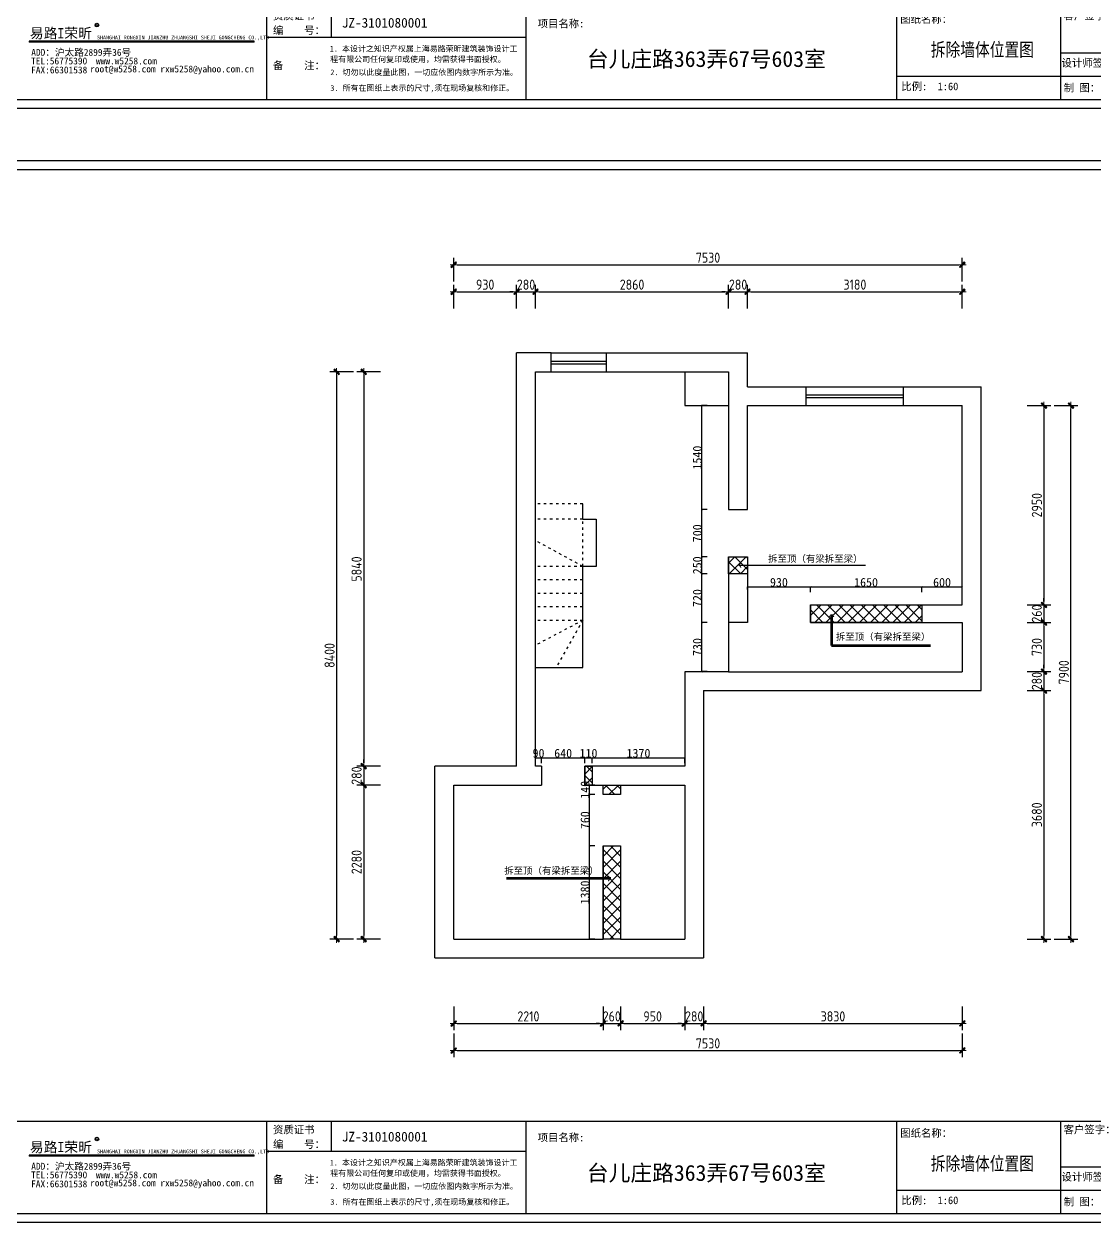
# Model space of a CAD drawing. Header units: millimetres. Extents: x -58733 to 427521, y -235734 to 553534.
# Drawn here: x 113053 to 128898, y -221810 to -204065 of the extents above; entities that cross this region are included whole.
import ezdxf

# ---------------------------------------------------------------- set-up
doc = ezdxf.new("R2010")
doc.units = ezdxf.units.MM
doc.linetypes.add('ACAD_ISO03W100', pattern=[30, 12, -18])
for name, color, linetype in [('00-墙体', 7, 'Continuous'), ('02-活动家具', 1, 'Continuous'), ('图框', 251, 'Continuous'), ('目录文字', 8, 'Continuous')]:
    doc.layers.add(name, color=color, linetype=linetype)
doc.layers.add('墙体', color=7, linetype='Continuous', lineweight=30)
doc.layers.add('建筑结构填充', color=8, linetype='Continuous', lineweight=18)
doc.styles.add('-仿宋_GB2312', font='simsun.ttc', dxfattribs={"width": 0.8})
doc.styles.add('-宋体', font='')
doc.styles.add('CCD_DIM', font='ARCHS.SHX')
doc.styles.get("Standard").update_dxf_attribs({"font": 'simsun.ttc'})
doc.styles.add('YQ_DIM', font='SUPEROS.SHX', dxfattribs={"width": 0.8, "bigfont": 'HZDX.SHX'})
doc.styles.add('宋体', font='simsun.ttc', dxfattribs={"height": 120})
doc.styles.add('英文', font='simhei.ttf')
doc.styles.add('黑体', font='simhei.ttf')
doc.styles.get('-宋体').set_extended_font_data('SimSun')
doc.dimstyles.new('布丁丁', dxfattribs={"dimtxt": 130, "dimasz": 25, "dimexe": 1, "dimexo": 1, "dimgap": 0.5, "dimtad": 1, "dimdec": 0, "dimrnd": 5, "dimdsep": 46, "dimtxsty": '-宋体', "dimblk": 'ARCHTICK', "dimcen": 0.5, "dimdle": 1, "dimclrd": 251, "dimclre": 252, "dimclrt": 50, "dimadec": 0, "dimazin": 0, "dimtfac": 1, "dimtdec": 0, "dimtix": 1, "dimtmove": 2, "dimatfit": 3, "dimldrblk": 'DOT', "dimfxl": 80, "dimfxlon": 1, "dimlwd": -1, "dimlwe": -1, "dimarcsym": 0})
doc.dimstyles.new('海龍1：50', dxfattribs={"dimscale": 50, "dimtxt": 3, "dimasz": 1, "dimexe": 2, "dimexo": 2, "dimgap": 0.6, "dimtad": 1, "dimdec": 0, "dimrnd": 5, "dimdsep": 46, "dimtxsty": 'CCD_DIM', "dimblk": 'WS-cj', "dimcen": 1, "dimclrd": 242, "dimclre": 242, "dimclrt": 2, "dimadec": 0, "dimazin": 2, "dimtfac": 1, "dimtdec": 0, "dimtix": 1, "dimtmove": 2, "dimatfit": 3, "dimldrblk": 'CCD_Leader_Arrow', "dimfxl": 5, "dimfxlon": 1, "dimtolj": 1, "dimarcsym": 0})

# ---------------------------------------------------------------- blocks, each defined once
blk = doc.blocks.new('图框1比60')
h = blk.add_hatch(color=8)
edge = h.paths.add_edge_path()
edge.add_ellipse((163710, 45505), major_axis=(-0.2, 29.4), ratio=1, start_angle=269.6878, end_angle=449.6878)
edge.add_ellipse((163710, 45505), major_axis=(-0.2, 29.4), ratio=1, start_angle=89.5622, end_angle=269.5622)
edge = h.paths.add_edge_path(flags=16)
edge.add_ellipse((163710, 45505), major_axis=(0, 24.9), ratio=1, start_angle=269.966, end_angle=449.966)
edge.add_ellipse((163710, 45505), major_axis=(0, 24.9), ratio=1, start_angle=89.8872, end_angle=269.8872)
blk.add_hatch(color=8).paths.add_polyline_path([(162610, 45245), (162610, 45227), (166263, 45227), (166263, 45245)])
at = {"layer": '目录文字'}
h = blk.add_hatch(color=8, dxfattribs=at)
edge = h.paths.add_edge_path()
edge.add_ellipse((163710, 45505), major_axis=(-0.2, 29.4), ratio=1, start_angle=89.5622, end_angle=269.5622)
edge.add_ellipse((163710, 45505), major_axis=(-0.2, 29.4), ratio=1, start_angle=269.6621, end_angle=449.6621)
edge = h.paths.add_edge_path(flags=16)
edge.add_ellipse((163710, 45505), major_axis=(0, 24.9), ratio=1, start_angle=90.0288, end_angle=270.0288, ccw=False)
edge.add_ellipse((163710, 45505), major_axis=(0, 24.9), ratio=1, start_angle=-89.8872, end_angle=90.1128, ccw=False)
h.paths.add_polyline_path([(163689, 45539), (163733, 45539), (163733, 45472), (163689, 45472)], flags=9)
at = {"color": 8}
for p, q in [((176692, 45797), (176692, 44297)), ((166263, 45245), (162610, 45245)), ((166263, 45227), (162610, 45227)), ((166263, 45227), (166263, 45245))]:
    blk.add_line(p, q, dxfattribs=at)
blk.add_ellipse((163710, 45505, 0), major_axis=(0.1, 29.4), ratio=1, start_param=1.575118209033049, end_param=7.858303516212636, dxfattribs=at)
at = {"layer": '图框', "color": 121}
for p, q in [((186038, 61389), (161670, 61389)), ((161670, 44157), (186038, 44157))]:
    blk.add_line(p, q, dxfattribs=at)
at = {"layer": '图框', "color": 8}
for p, q in [((161809, 61249), (185898, 61249)), ((161809, 45797), (185898, 45797)), ((161809, 45797), (185898, 45797)), ((166465, 45797), (166465, 44297)), ((167511, 45797), (167511, 45305)), ((170675, 45797), (170675, 44297)), ((176692, 45797), (176692, 44297)), ((179360, 44297), (179360, 45797)), ((170675, 45305), (166465, 45305)), ((182010, 45047), (179360, 45047)), ((179360, 44672), (176692, 44672)), ((182010, 44672), (179360, 44672)), ((161809, 44297), (185898, 44297))]:
    blk.add_line(p, q, dxfattribs=at)
at = {"layer": '目录文字', "color": 8}
blk.add_line((162610, 45245), (162610, 45227), dxfattribs=at)
blk.add_ellipse((163710, 45505, 0), major_axis=(0.4, 24.9), ratio=1, start_param=1.571448490114663, end_param=7.854633797294249, dxfattribs=at)
for s, height, style, width, p in [('资质证书', 123.8, '宋体', 0.999898, (166569, 45595)), ('客户签字：', 123.8, '宋体', 0.999898, (179405, 45596)), ('R', 44.9, 'YQ_DIM', 0.8, (163698, 45483, 0)), ('项目名称:', 123.3, '黑体', 0.999898, (170866, 45468)), ('图纸名称：', 123.3, '黑体', 0.999898, (176753, 45540)), ('易路I荣昕', 164.1, '黑体', 0.999898, (162621, 45292)), ('SHANGHAI RONGXIN JIANZHU ZHUANGSHI SHEJI GONGCHENG CO.,LTD', 61.54, '英文', 0.999898, (163713, 45273)), ('编    号：', 123.8, '宋体', 0.999898, (166569, 45359)), ('1. 本设计之知识产权属上海易路荣昕建筑装饰设计工', 92.51, '黑体', 0.999898, (167491, 45076)), ('TEL:56775390', 111.72, '英文', 0.999898, (162641, 44867)), ('ADD：沪太路2899弄36号', 111.72, '英文', 0.999898, (162644, 45007)), ('www.w5258.com', 111.72, '英文', 0.999898, (163695, 44867)), ('程有限公司任何复印或使用，均需获得书面授权。', 92.51, '黑体', 0.999898, (167498, 44904)), ('台儿庄路363弄67号603室', 258.72, '宋体', 0.999898, (171666, 44826)), ('设计师签字:', 123.8, '宋体', 0.999898, (179372, 44829)), ('FAX:66301538', 111.72, '英文', 0.999898, (162642, 44721)), ('root@w5258.com rxw5258@yahoo.com.cn', 111.72, '英文', 0.999898, (163600, 44737)), ('备    注：', 123.8, '宋体', 0.999898, (166569, 44788)), ('2. 切勿以此度量此图，一切应依图内数字所示为准。', 92.51, '黑体', 0.999898, (167500, 44693)), ('比例:  1:60', 123.8, '宋体', 0.999898, (176769, 44448)), ('制 图：', 123.8, '宋体', 0.999898, (179407, 44425)), ('3. 所有在图纸上表示的尺寸,须在现场复核和修正。', 92.51, '黑体', 0.999898, (167500, 44438))]:
    blk.add_text(s, height=height, dxfattribs=dict(at, style=style, width=width)).set_placement(p)
at = {"layer": '目录文字', "width": 1}
blk.add_text('JZ-3101080001', height=157.18, dxfattribs=at).set_placement((167687, 45465))
blk = doc.blocks.new('WS-cj')
blk.add_hatch(color=1).paths.add_polyline_path([(0.59, 0.82), (-0.82, -0.59), (-0.59, -0.82), (0.82, 0.59)])
at = {"color": 1, "linetype": 'ByBlock', "lineweight": 0}
for p, q in [((-1.1, 0), (0, 0)), ((0, 0), (1.1, 0))]:
    blk.add_line(p, q, dxfattribs=at)
at = {"color": 1}
blk.add_lwpolyline([(0.59, 0.82), (-0.82, -0.59), (-0.59, -0.82), (0.82, 0.59)], close=True, dxfattribs=at)
blk = doc.blocks.new('*D954')
at = {"color": 242, "lineweight": -2}
for p, q in [((119417, -208281), (119417, -207931)), ((120347, -208281), (120347, -207931)), ((119467, -208031), (120297, -208031))]:
    blk.add_line(p, q, dxfattribs=at)
at = {"layer": 'Defpoints', "color": 0}
for p in [(120347, -208031), (119417, -208431), (120347, -208431)]:
    blk.add_point(p, dxfattribs=at)
at = {"color": 242, "lineweight": -2, "xscale": 50, "yscale": 50, "zscale": 50, "rotation": 180}
blk.add_blockref('WS-cj', (119417, -208031), dxfattribs=at)
at = {"color": 242, "lineweight": -2, "xscale": 50, "yscale": 50, "zscale": 50}
blk.add_blockref('WS-cj', (120347, -208031), dxfattribs=at)
at = {"color": 2, "insert": (119882, -207926), "char_height": 150, "attachment_point": 5, "style": 'CCD_DIM'}
blk.add_mtext('\\A1;930', dxfattribs=at)
blk = doc.blocks.new('CCD_Leader_Arrow')
at = {"color": 1, "linetype": 'ByBlock'}
blk.add_line((0, 0), (-1, 0), dxfattribs=at)
for points in [[(-0.86, 0.67), (-0.6, 0.85), (-0.24, 0), (0, 0)], [(-0.86, -0.67), (-0.6, -0.85), (-0.24, 0), (0, 0)]]:
    blk.add_solid(points, dxfattribs=at)
blk = doc.blocks.new('*D955')
at = {"color": 242, "lineweight": -2}
for p, q in [((120347, -208281), (120347, -207931)), ((120627, -208281), (120627, -207931)), ((120297, -208031), (120247, -208031)), ((120347, -208031), (120627, -208031)), ((120677, -208031), (120727, -208031))]:
    blk.add_line(p, q, dxfattribs=at)
at = {"layer": 'Defpoints', "color": 0}
for p in [(120627, -208031), (120347, -208431), (120627, -208431)]:
    blk.add_point(p, dxfattribs=at)
at = {"color": 242, "lineweight": -2, "xscale": 50, "yscale": 50, "zscale": 50}
blk.add_blockref('WS-cj', (120347, -208031), dxfattribs=at)
at = {"color": 242, "lineweight": -2, "xscale": 50, "yscale": 50, "zscale": 50, "rotation": 180}
blk.add_blockref('WS-cj', (120627, -208031), dxfattribs=at)
at = {"color": 2, "insert": (120487, -207926), "char_height": 150, "attachment_point": 5, "style": 'CCD_DIM'}
blk.add_mtext('\\A1;280', dxfattribs=at)
blk = doc.blocks.new('*D956')
at = {"color": 242, "lineweight": -2}
for p, q in [((120627, -208281), (120627, -207931)), ((123487, -208281), (123487, -207931)), ((120677, -208031), (123437, -208031))]:
    blk.add_line(p, q, dxfattribs=at)
at = {"layer": 'Defpoints', "color": 0}
for p in [(123487, -208031), (120627, -208431), (123487, -208431)]:
    blk.add_point(p, dxfattribs=at)
at = {"color": 242, "lineweight": -2, "xscale": 50, "yscale": 50, "zscale": 50, "rotation": 180}
blk.add_blockref('WS-cj', (120627, -208031), dxfattribs=at)
at = {"color": 242, "lineweight": -2, "xscale": 50, "yscale": 50, "zscale": 50}
blk.add_blockref('WS-cj', (123487, -208031), dxfattribs=at)
at = {"color": 2, "insert": (122057, -207926), "char_height": 150, "attachment_point": 5, "style": 'CCD_DIM'}
blk.add_mtext('\\A1;2860', dxfattribs=at)
blk = doc.blocks.new('*D957')
at = {"color": 242, "lineweight": -2}
for p, q in [((123487, -208281), (123487, -207931)), ((123767, -208281), (123767, -207931)), ((123437, -208031), (123387, -208031)), ((123487, -208031), (123767, -208031)), ((123817, -208031), (123867, -208031))]:
    blk.add_line(p, q, dxfattribs=at)
at = {"layer": 'Defpoints', "color": 0}
for p in [(123767, -208031), (123487, -208431), (123767, -208431)]:
    blk.add_point(p, dxfattribs=at)
at = {"color": 242, "lineweight": -2, "xscale": 50, "yscale": 50, "zscale": 50}
blk.add_blockref('WS-cj', (123487, -208031), dxfattribs=at)
at = {"color": 242, "lineweight": -2, "xscale": 50, "yscale": 50, "zscale": 50, "rotation": 180}
blk.add_blockref('WS-cj', (123767, -208031), dxfattribs=at)
at = {"color": 2, "insert": (123627, -207926), "char_height": 150, "attachment_point": 5, "style": 'CCD_DIM'}
blk.add_mtext('\\A1;280', dxfattribs=at)
blk = doc.blocks.new('*D958')
at = {"color": 242, "lineweight": -2}
for p, q in [((123767, -208281), (123767, -207931)), ((126947, -208281), (126947, -207931)), ((123817, -208031), (126897, -208031))]:
    blk.add_line(p, q, dxfattribs=at)
at = {"layer": 'Defpoints', "color": 0}
for p in [(126947, -208031), (123767, -208431), (126947, -208431)]:
    blk.add_point(p, dxfattribs=at)
at = {"color": 242, "lineweight": -2, "xscale": 50, "yscale": 50, "zscale": 50, "rotation": 180}
blk.add_blockref('WS-cj', (123767, -208031), dxfattribs=at)
at = {"color": 242, "lineweight": -2, "xscale": 50, "yscale": 50, "zscale": 50}
blk.add_blockref('WS-cj', (126947, -208031), dxfattribs=at)
at = {"color": 2, "insert": (125357, -207926), "char_height": 150, "attachment_point": 5, "style": 'CCD_DIM'}
blk.add_mtext('\\A1;3180', dxfattribs=at)
blk = doc.blocks.new('*D959')
at = {"color": 242, "lineweight": -2}
for p, q in [((119417, -207881), (119417, -207531)), ((126947, -207881), (126947, -207531)), ((119467, -207631), (126897, -207631))]:
    blk.add_line(p, q, dxfattribs=at)
at = {"layer": 'Defpoints', "color": 0}
for p in [(126947, -207631), (119417, -208431), (126947, -208431)]:
    blk.add_point(p, dxfattribs=at)
at = {"color": 242, "lineweight": -2, "xscale": 50, "yscale": 50, "zscale": 50, "rotation": 180}
blk.add_blockref('WS-cj', (119417, -207631), dxfattribs=at)
at = {"color": 242, "lineweight": -2, "xscale": 50, "yscale": 50, "zscale": 50}
blk.add_blockref('WS-cj', (126947, -207631), dxfattribs=at)
at = {"color": 2, "insert": (123182, -207526), "char_height": 150, "attachment_point": 5, "style": 'CCD_DIM'}
blk.add_mtext('\\A1;7530', dxfattribs=at)
blk = doc.blocks.new('*D960')
at = {"color": 242, "lineweight": -2}
for p, q in [((119417, -218619), (119417, -218969)), ((121627, -218619), (121627, -218969)), ((119467, -218869), (121577, -218869))]:
    blk.add_line(p, q, dxfattribs=at)
at = {"layer": 'Defpoints', "color": 0}
for p in [(119417, -218469), (121627, -218469), (121627, -218869)]:
    blk.add_point(p, dxfattribs=at)
at = {"color": 242, "lineweight": -2, "xscale": 50, "yscale": 50, "zscale": 50, "rotation": 180}
blk.add_blockref('WS-cj', (119417, -218869), dxfattribs=at)
at = {"color": 242, "lineweight": -2, "xscale": 50, "yscale": 50, "zscale": 50}
blk.add_blockref('WS-cj', (121627, -218869), dxfattribs=at)
at = {"color": 2, "insert": (120522, -218764), "char_height": 150, "attachment_point": 5, "style": 'CCD_DIM'}
blk.add_mtext('\\A1;2210', dxfattribs=at)
blk = doc.blocks.new('*D961')
at = {"color": 242, "lineweight": -2}
for p, q in [((121627, -218619), (121627, -218969)), ((121887, -218619), (121887, -218969)), ((121577, -218869), (121527, -218869)), ((121627, -218869), (121887, -218869)), ((121937, -218869), (121987, -218869))]:
    blk.add_line(p, q, dxfattribs=at)
at = {"layer": 'Defpoints', "color": 0}
for p in [(121627, -218469), (121887, -218469), (121887, -218869)]:
    blk.add_point(p, dxfattribs=at)
at = {"color": 242, "lineweight": -2, "xscale": 50, "yscale": 50, "zscale": 50}
blk.add_blockref('WS-cj', (121627, -218869), dxfattribs=at)
at = {"color": 242, "lineweight": -2, "xscale": 50, "yscale": 50, "zscale": 50, "rotation": 180}
blk.add_blockref('WS-cj', (121887, -218869), dxfattribs=at)
at = {"color": 2, "insert": (121757, -218764), "char_height": 150, "attachment_point": 5, "style": 'CCD_DIM'}
blk.add_mtext('\\A1;260', dxfattribs=at)
blk = doc.blocks.new('*D962')
at = {"color": 242, "lineweight": -2}
for p, q in [((121887, -218619), (121887, -218969)), ((122837, -218619), (122837, -218969)), ((121937, -218869), (122787, -218869))]:
    blk.add_line(p, q, dxfattribs=at)
at = {"layer": 'Defpoints', "color": 0}
for p in [(121887, -218469), (122837, -218469), (122837, -218869)]:
    blk.add_point(p, dxfattribs=at)
at = {"color": 242, "lineweight": -2, "xscale": 50, "yscale": 50, "zscale": 50, "rotation": 180}
blk.add_blockref('WS-cj', (121887, -218869), dxfattribs=at)
at = {"color": 242, "lineweight": -2, "xscale": 50, "yscale": 50, "zscale": 50}
blk.add_blockref('WS-cj', (122837, -218869), dxfattribs=at)
at = {"color": 2, "insert": (122362, -218764), "char_height": 150, "attachment_point": 5, "style": 'CCD_DIM'}
blk.add_mtext('\\A1;950', dxfattribs=at)
blk = doc.blocks.new('*D963')
at = {"color": 242, "lineweight": -2}
for p, q in [((122837, -218619), (122837, -218969)), ((123117, -218619), (123117, -218969)), ((122787, -218869), (122737, -218869)), ((122837, -218869), (123117, -218869)), ((123167, -218869), (123217, -218869))]:
    blk.add_line(p, q, dxfattribs=at)
at = {"layer": 'Defpoints', "color": 0}
for p in [(122837, -218469), (123117, -218469), (123117, -218869)]:
    blk.add_point(p, dxfattribs=at)
at = {"color": 242, "lineweight": -2, "xscale": 50, "yscale": 50, "zscale": 50}
blk.add_blockref('WS-cj', (122837, -218869), dxfattribs=at)
at = {"color": 242, "lineweight": -2, "xscale": 50, "yscale": 50, "zscale": 50, "rotation": 180}
blk.add_blockref('WS-cj', (123117, -218869), dxfattribs=at)
at = {"color": 2, "insert": (122977, -218764), "char_height": 150, "attachment_point": 5, "style": 'CCD_DIM'}
blk.add_mtext('\\A1;280', dxfattribs=at)
blk = doc.blocks.new('*D964')
at = {"color": 242, "lineweight": -2}
for p, q in [((123117, -218619), (123117, -218969)), ((126947, -218619), (126947, -218969)), ((123167, -218869), (126897, -218869))]:
    blk.add_line(p, q, dxfattribs=at)
at = {"layer": 'Defpoints', "color": 0}
for p in [(123117, -218469), (126947, -218469), (126947, -218869)]:
    blk.add_point(p, dxfattribs=at)
at = {"color": 242, "lineweight": -2, "xscale": 50, "yscale": 50, "zscale": 50, "rotation": 180}
blk.add_blockref('WS-cj', (123117, -218869), dxfattribs=at)
at = {"color": 242, "lineweight": -2, "xscale": 50, "yscale": 50, "zscale": 50}
blk.add_blockref('WS-cj', (126947, -218869), dxfattribs=at)
at = {"color": 2, "insert": (125032, -218764), "char_height": 150, "attachment_point": 5, "style": 'CCD_DIM'}
blk.add_mtext('\\A1;3830', dxfattribs=at)
blk = doc.blocks.new('*D965')
at = {"color": 242, "lineweight": -2}
for p, q in [((119417, -219019), (119417, -219369)), ((126947, -219019), (126947, -219369)), ((119467, -219269), (126897, -219269))]:
    blk.add_line(p, q, dxfattribs=at)
at = {"layer": 'Defpoints', "color": 0}
for p in [(119417, -218469), (126947, -218469), (126947, -219269)]:
    blk.add_point(p, dxfattribs=at)
at = {"color": 242, "lineweight": -2, "xscale": 50, "yscale": 50, "zscale": 50, "rotation": 180}
blk.add_blockref('WS-cj', (119417, -219269), dxfattribs=at)
at = {"color": 242, "lineweight": -2, "xscale": 50, "yscale": 50, "zscale": 50}
blk.add_blockref('WS-cj', (126947, -219269), dxfattribs=at)
at = {"color": 2, "insert": (123182, -219164), "char_height": 150, "attachment_point": 5, "style": 'CCD_DIM'}
blk.add_mtext('\\A1;7530', dxfattribs=at)
blk = doc.blocks.new('*D966')
at = {"color": 242, "lineweight": -2}
for p, q in [((118333, -209218), (117983, -209218)), ((118083, -209268), (118083, -215008)), ((118333, -215058), (117983, -215058))]:
    blk.add_line(p, q, dxfattribs=at)
at = {"layer": 'Defpoints', "color": 0}
for p in [(118483, -209218), (118083, -215058), (118483, -215058)]:
    blk.add_point(p, dxfattribs=at)
at = {"color": 242, "lineweight": -2, "xscale": 50, "yscale": 50, "zscale": 50}
for p, rotation in [((118083, -209218), 90), ((118083, -215058), 270)]:
    blk.add_blockref('WS-cj', p, dxfattribs=dict(at, rotation=rotation))
at = {"color": 2, "insert": (117978, -212138), "char_height": 150, "attachment_point": 5, "rotation": 90, "style": 'CCD_DIM'}
blk.add_mtext('\\A1;5840', dxfattribs=at)
blk = doc.blocks.new('*D967')
at = {"color": 242, "lineweight": -2}
for p, q in [((118333, -215058), (117983, -215058)), ((118083, -215008), (118083, -214958)), ((118083, -215058), (118083, -215338)), ((118333, -215338), (117983, -215338)), ((118083, -215388), (118083, -215438))]:
    blk.add_line(p, q, dxfattribs=at)
at = {"layer": 'Defpoints', "color": 0}
for p in [(118483, -215058), (118083, -215338), (118483, -215338)]:
    blk.add_point(p, dxfattribs=at)
at = {"color": 242, "lineweight": -2, "xscale": 50, "yscale": 50, "zscale": 50}
for p, rotation in [((118083, -215058), 270), ((118083, -215338), 90)]:
    blk.add_blockref('WS-cj', p, dxfattribs=dict(at, rotation=rotation))
at = {"color": 2, "insert": (117978, -215198), "char_height": 150, "attachment_point": 5, "rotation": 90, "style": 'CCD_DIM'}
blk.add_mtext('\\A1;280', dxfattribs=at)
blk = doc.blocks.new('*D968')
at = {"color": 242, "lineweight": -2}
for p, q in [((118333, -215338), (117983, -215338)), ((118083, -215388), (118083, -217568)), ((118333, -217618), (117983, -217618))]:
    blk.add_line(p, q, dxfattribs=at)
at = {"layer": 'Defpoints', "color": 0}
for p in [(118483, -215338), (118083, -217618), (118483, -217618)]:
    blk.add_point(p, dxfattribs=at)
at = {"color": 242, "lineweight": -2, "xscale": 50, "yscale": 50, "zscale": 50}
for p, rotation in [((118083, -215338), 90), ((118083, -217618), 270)]:
    blk.add_blockref('WS-cj', p, dxfattribs=dict(at, rotation=rotation))
at = {"color": 2, "insert": (117978, -216478), "char_height": 150, "attachment_point": 5, "rotation": 90, "style": 'CCD_DIM'}
blk.add_mtext('\\A1;2280', dxfattribs=at)
blk = doc.blocks.new('*D969')
at = {"color": 242, "lineweight": -2}
for p, q in [((117933, -209218), (117583, -209218)), ((117683, -209268), (117683, -217568)), ((117933, -217618), (117583, -217618))]:
    blk.add_line(p, q, dxfattribs=at)
at = {"layer": 'Defpoints', "color": 0}
for p in [(118483, -209218), (117683, -217618), (118483, -217618)]:
    blk.add_point(p, dxfattribs=at)
at = {"color": 242, "lineweight": -2, "xscale": 50, "yscale": 50, "zscale": 50}
for p, rotation in [((117683, -209218), 90), ((117683, -217618), 270)]:
    blk.add_blockref('WS-cj', p, dxfattribs=dict(at, rotation=rotation))
at = {"color": 2, "insert": (117578, -213418), "char_height": 150, "attachment_point": 5, "rotation": 90, "style": 'CCD_DIM'}
blk.add_mtext('\\A1;8400', dxfattribs=at)
blk = doc.blocks.new('*D970')
at = {"color": 242, "lineweight": -2}
for p, q in [((127906, -209718), (128256, -209718)), ((128156, -209768), (128156, -212618)), ((127906, -212668), (128256, -212668))]:
    blk.add_line(p, q, dxfattribs=at)
at = {"layer": 'Defpoints', "color": 0}
for p in [(127756, -209718), (127756, -212668), (128156, -212668)]:
    blk.add_point(p, dxfattribs=at)
at = {"color": 242, "lineweight": -2, "xscale": 50, "yscale": 50, "zscale": 50}
for p, rotation in [((128156, -209718), 90), ((128156, -212668), 270)]:
    blk.add_blockref('WS-cj', p, dxfattribs=dict(at, rotation=rotation))
at = {"color": 2, "insert": (128051, -211193), "char_height": 150, "attachment_point": 5, "rotation": 90, "style": 'CCD_DIM'}
blk.add_mtext('\\A1;2950', dxfattribs=at)
blk = doc.blocks.new('*D971')
at = {"color": 242, "lineweight": -2}
for p, q in [((128156, -212618), (128156, -212568)), ((127906, -212668), (128256, -212668)), ((128156, -212668), (128156, -212928)), ((127906, -212928), (128256, -212928)), ((128156, -212978), (128156, -213028))]:
    blk.add_line(p, q, dxfattribs=at)
at = {"layer": 'Defpoints', "color": 0}
for p in [(127756, -212668), (127756, -212928), (128156, -212928)]:
    blk.add_point(p, dxfattribs=at)
at = {"color": 242, "lineweight": -2, "xscale": 50, "yscale": 50, "zscale": 50}
for p, rotation in [((128156, -212668), 270), ((128156, -212928), 90)]:
    blk.add_blockref('WS-cj', p, dxfattribs=dict(at, rotation=rotation))
at = {"color": 2, "insert": (128051, -212798), "char_height": 150, "attachment_point": 5, "rotation": 90, "style": 'CCD_DIM'}
blk.add_mtext('\\A1;260', dxfattribs=at)
blk = doc.blocks.new('*D972')
at = {"color": 242, "lineweight": -2}
for p, q in [((127906, -212928), (128256, -212928)), ((128156, -212978), (128156, -213608)), ((127906, -213658), (128256, -213658))]:
    blk.add_line(p, q, dxfattribs=at)
at = {"layer": 'Defpoints', "color": 0}
for p in [(127756, -212928), (127756, -213658), (128156, -213658)]:
    blk.add_point(p, dxfattribs=at)
at = {"color": 242, "lineweight": -2, "xscale": 50, "yscale": 50, "zscale": 50}
for p, rotation in [((128156, -212928), 90), ((128156, -213658), 270)]:
    blk.add_blockref('WS-cj', p, dxfattribs=dict(at, rotation=rotation))
at = {"color": 2, "insert": (128051, -213293), "char_height": 150, "attachment_point": 5, "rotation": 90, "style": 'CCD_DIM'}
blk.add_mtext('\\A1;730', dxfattribs=at)
blk = doc.blocks.new('*D973')
at = {"color": 242, "lineweight": -2}
for p, q in [((128156, -213608), (128156, -213558)), ((127906, -213658), (128256, -213658)), ((128156, -213658), (128156, -213938)), ((127906, -213938), (128256, -213938)), ((128156, -213988), (128156, -214038))]:
    blk.add_line(p, q, dxfattribs=at)
at = {"layer": 'Defpoints', "color": 0}
for p in [(127756, -213658), (127756, -213938), (128156, -213938)]:
    blk.add_point(p, dxfattribs=at)
at = {"color": 242, "lineweight": -2, "xscale": 50, "yscale": 50, "zscale": 50}
for p, rotation in [((128156, -213658), 270), ((128156, -213938), 90)]:
    blk.add_blockref('WS-cj', p, dxfattribs=dict(at, rotation=rotation))
at = {"color": 2, "insert": (128051, -213798), "char_height": 150, "attachment_point": 5, "rotation": 90, "style": 'CCD_DIM'}
blk.add_mtext('\\A1;280', dxfattribs=at)
blk = doc.blocks.new('*D974')
at = {"color": 242, "lineweight": -2}
for p, q in [((127906, -213938), (128256, -213938)), ((128156, -213988), (128156, -217568)), ((127906, -217618), (128256, -217618))]:
    blk.add_line(p, q, dxfattribs=at)
at = {"layer": 'Defpoints', "color": 0}
for p in [(127756, -213938), (127756, -217618), (128156, -217618)]:
    blk.add_point(p, dxfattribs=at)
at = {"color": 242, "lineweight": -2, "xscale": 50, "yscale": 50, "zscale": 50}
for p, rotation in [((128156, -213938), 90), ((128156, -217618), 270)]:
    blk.add_blockref('WS-cj', p, dxfattribs=dict(at, rotation=rotation))
at = {"color": 2, "insert": (128051, -215778), "char_height": 150, "attachment_point": 5, "rotation": 90, "style": 'CCD_DIM'}
blk.add_mtext('\\A1;3680', dxfattribs=at)
blk = doc.blocks.new('*D975')
at = {"color": 242, "lineweight": -2}
for p, q in [((128306, -209718), (128656, -209718)), ((128556, -217568), (128556, -209768)), ((128306, -217618), (128656, -217618))]:
    blk.add_line(p, q, dxfattribs=at)
at = {"layer": 'Defpoints', "color": 0}
for p in [(127756, -209718), (128556, -209718), (127756, -217618)]:
    blk.add_point(p, dxfattribs=at)
at = {"color": 242, "lineweight": -2, "xscale": 50, "yscale": 50, "zscale": 50}
for p, rotation in [((128556, -209718), 90), ((128556, -217618), 270)]:
    blk.add_blockref('WS-cj', p, dxfattribs=dict(at, rotation=rotation))
at = {"color": 2, "insert": (128451, -213668), "char_height": 150, "attachment_point": 5, "rotation": 90, "style": 'CCD_DIM'}
blk.add_mtext('\\A1;7900', dxfattribs=at)
blk = doc.blocks.new('_ArchTick')
at = {"color": 0, "linetype": 'ByBlock', "const_width": 0.15}
blk.add_lwpolyline([(-0.5, -0.5), (0.5, 0.5)], dxfattribs=at)
blk = doc.blocks.new('*D1155')
at = {"color": 252}
for p, q in [((121507, -216238), (121426, -216238)), ((121507, -217618), (121426, -217618))]:
    blk.add_line(p, q, dxfattribs=at)
at = {"color": 251}
blk.add_line((121427, -217619), (121427, -216237), dxfattribs=at)
at = {"layer": 'Defpoints', "color": 0}
for p in [(121427, -216238), (121627, -216238), (121627, -217618)]:
    blk.add_point(p, dxfattribs=at)
at = {"color": 251, "xscale": 25, "yscale": 25, "zscale": 25}
for p, rotation in [((121427, -216238), 90), ((121427, -217618), 270)]:
    blk.add_blockref('_ArchTick', p, dxfattribs=dict(at, rotation=rotation))
at = {"color": 50, "insert": (121361, -216928), "char_height": 130, "attachment_point": 5, "rotation": 90, "style": '-宋体'}
blk.add_mtext('1380', dxfattribs=at)
blk = doc.blocks.new('_Dot')
at = {"color": 0, "linetype": 'ByBlock', "lineweight": -2}
blk.add_line((-0.5, 0), (-1, 0), dxfattribs=at)
at = {"color": 0, "linetype": 'ByBlock', "const_width": 0.5}
blk.add_lwpolyline([(-0.25, 0, 1), (0.25, 0, 1)], format="xyb", close=True, dxfattribs=at)
blk = doc.blocks.new('*D1156')
at = {"color": 252}
for p, q in [((121507, -215478), (121426, -215478)), ((121507, -216238), (121426, -216238))]:
    blk.add_line(p, q, dxfattribs=at)
at = {"color": 251}
blk.add_line((121427, -216239), (121427, -215477), dxfattribs=at)
at = {"layer": 'Defpoints', "color": 0}
for p in [(121427, -215478), (121627, -215478), (121627, -216238)]:
    blk.add_point(p, dxfattribs=at)
at = {"color": 251, "xscale": 25, "yscale": 25, "zscale": 25}
for p, rotation in [((121427, -215478), 90), ((121427, -216238), 270)]:
    blk.add_blockref('_ArchTick', p, dxfattribs=dict(at, rotation=rotation))
at = {"color": 50, "insert": (121361, -215858), "char_height": 130, "attachment_point": 5, "rotation": 90, "style": '-宋体'}
blk.add_mtext('760', dxfattribs=at)
blk = doc.blocks.new('*D1157')
at = {"color": 252}
for p, q in [((121507, -215338), (121426, -215338)), ((121507, -215478), (121426, -215478))]:
    blk.add_line(p, q, dxfattribs=at)
at = {"color": 251}
blk.add_line((121427, -215478), (121427, -215338), dxfattribs=at)
at = {"layer": 'Defpoints', "color": 0}
for p in [(121427, -215338), (121627, -215338), (121627, -215478)]:
    blk.add_point(p, dxfattribs=at)
at = {"color": 50, "insert": (121361, -215408), "char_height": 130, "attachment_point": 5, "rotation": 90, "style": '-宋体'}
blk.add_mtext('140', dxfattribs=at)
blk = doc.blocks.new('*D1158')
at = {"color": 252}
for p, q in [((120627, -215013), (120627, -214932)), ((120717, -215013), (120717, -214932))]:
    blk.add_line(p, q, dxfattribs=at)
at = {"color": 251}
blk.add_line((120627, -214933), (120717, -214933), dxfattribs=at)
at = {"layer": 'Defpoints', "color": 0}
for p in [(120627, -215058), (120717, -214933), (120717, -215058)]:
    blk.add_point(p, dxfattribs=at)
at = {"color": 50, "insert": (120672, -214867), "char_height": 130, "attachment_point": 5, "style": '-宋体'}
blk.add_mtext('90', dxfattribs=at)
blk = doc.blocks.new('*D1159')
at = {"color": 251}
blk.add_line((120716, -214933), (121358, -214933), dxfattribs=at)
at = {"color": 252}
for p, q in [((120717, -215013), (120717, -214932)), ((121357, -215013), (121357, -214932))]:
    blk.add_line(p, q, dxfattribs=at)
at = {"layer": 'Defpoints', "color": 0}
for p in [(120717, -215058), (121357, -214933), (121357, -215058)]:
    blk.add_point(p, dxfattribs=at)
at = {"color": 251, "xscale": 25, "yscale": 25, "zscale": 25, "rotation": 180}
blk.add_blockref('_ArchTick', (120717, -214933), dxfattribs=at)
at = {"color": 251, "xscale": 25, "yscale": 25, "zscale": 25}
blk.add_blockref('_ArchTick', (121357, -214933), dxfattribs=at)
at = {"color": 50, "insert": (121037, -214867), "char_height": 130, "attachment_point": 5, "style": '-宋体'}
blk.add_mtext('640', dxfattribs=at)
blk = doc.blocks.new('*D1160')
at = {"color": 252}
for p, q in [((121357, -215013), (121357, -214932)), ((121467, -215013), (121467, -214932))]:
    blk.add_line(p, q, dxfattribs=at)
at = {"color": 251}
blk.add_line((121357, -214933), (121467, -214933), dxfattribs=at)
at = {"layer": 'Defpoints', "color": 0}
for p in [(121357, -215058), (121467, -214933), (121467, -215058)]:
    blk.add_point(p, dxfattribs=at)
at = {"color": 50, "insert": (121412, -214867), "char_height": 130, "attachment_point": 5, "style": '-宋体'}
blk.add_mtext('110', dxfattribs=at)
blk = doc.blocks.new('*D1161')
at = {"color": 251}
blk.add_line((121466, -214933), (122838, -214933), dxfattribs=at)
at = {"color": 252}
for p, q in [((121467, -215013), (121467, -214932)), ((122837, -215013), (122837, -214932))]:
    blk.add_line(p, q, dxfattribs=at)
at = {"layer": 'Defpoints', "color": 0}
for p in [(121467, -215058), (122837, -214933), (122837, -215058)]:
    blk.add_point(p, dxfattribs=at)
at = {"color": 251, "xscale": 25, "yscale": 25, "zscale": 25, "rotation": 180}
blk.add_blockref('_ArchTick', (121467, -214933), dxfattribs=at)
at = {"color": 251, "xscale": 25, "yscale": 25, "zscale": 25}
blk.add_blockref('_ArchTick', (122837, -214933), dxfattribs=at)
at = {"color": 50, "insert": (122152, -214867), "char_height": 130, "attachment_point": 5, "style": '-宋体'}
blk.add_mtext('1370', dxfattribs=at)
blk = doc.blocks.new('*D1162')
at = {"color": 252}
for p, q in [((123170, -212928), (123089, -212928)), ((123170, -213658), (123089, -213658))]:
    blk.add_line(p, q, dxfattribs=at)
at = {"color": 251}
blk.add_line((123090, -213659), (123090, -212927), dxfattribs=at)
at = {"layer": 'Defpoints', "color": 0}
for p in [(123090, -212928), (123487, -212928), (123487, -213658)]:
    blk.add_point(p, dxfattribs=at)
at = {"color": 251, "xscale": 25, "yscale": 25, "zscale": 25}
for p, rotation in [((123090, -212928), 90), ((123090, -213658), 270)]:
    blk.add_blockref('_ArchTick', p, dxfattribs=dict(at, rotation=rotation))
at = {"color": 50, "insert": (123024, -213293), "char_height": 130, "attachment_point": 5, "rotation": 90, "style": '-宋体'}
blk.add_mtext('730', dxfattribs=at)
blk = doc.blocks.new('*D1163')
at = {"color": 252}
for p, q in [((123170, -212208), (123089, -212208)), ((123170, -212928), (123089, -212928))]:
    blk.add_line(p, q, dxfattribs=at)
at = {"color": 251}
blk.add_line((123090, -212929), (123090, -212207), dxfattribs=at)
at = {"layer": 'Defpoints', "color": 0}
for p in [(123090, -212208), (123487, -212208), (123487, -212928)]:
    blk.add_point(p, dxfattribs=at)
at = {"color": 251, "xscale": 25, "yscale": 25, "zscale": 25}
for p, rotation in [((123090, -212208), 90), ((123090, -212928), 270)]:
    blk.add_blockref('_ArchTick', p, dxfattribs=dict(at, rotation=rotation))
at = {"color": 50, "insert": (123024, -212568), "char_height": 130, "attachment_point": 5, "rotation": 90, "style": '-宋体'}
blk.add_mtext('720', dxfattribs=at)
blk = doc.blocks.new('*D1164')
at = {"color": 252}
for p, q in [((123170, -211958), (123089, -211958)), ((123170, -212208), (123089, -212208))]:
    blk.add_line(p, q, dxfattribs=at)
at = {"color": 251}
blk.add_line((123090, -212208), (123090, -211958), dxfattribs=at)
at = {"layer": 'Defpoints', "color": 0}
for p in [(123090, -211958), (123487, -211958), (123487, -212208)]:
    blk.add_point(p, dxfattribs=at)
at = {"color": 50, "insert": (123024, -212083), "char_height": 130, "attachment_point": 5, "rotation": 90, "style": '-宋体'}
blk.add_mtext('250', dxfattribs=at)
blk = doc.blocks.new('*D1165')
at = {"color": 252}
for p, q in [((123170, -211258), (123089, -211258)), ((123170, -211958), (123089, -211958))]:
    blk.add_line(p, q, dxfattribs=at)
at = {"color": 251}
blk.add_line((123090, -211959), (123090, -211257), dxfattribs=at)
at = {"layer": 'Defpoints', "color": 0}
for p in [(123090, -211258), (123487, -211258), (123487, -211958)]:
    blk.add_point(p, dxfattribs=at)
at = {"color": 251, "xscale": 25, "yscale": 25, "zscale": 25}
for p, rotation in [((123090, -211258), 90), ((123090, -211958), 270)]:
    blk.add_blockref('_ArchTick', p, dxfattribs=dict(at, rotation=rotation))
at = {"color": 50, "insert": (123024, -211608), "char_height": 130, "attachment_point": 5, "rotation": 90, "style": '-宋体'}
blk.add_mtext('700', dxfattribs=at)
blk = doc.blocks.new('*D1166')
at = {"color": 252}
for p, q in [((123170, -209718), (123089, -209718)), ((123170, -211258), (123089, -211258))]:
    blk.add_line(p, q, dxfattribs=at)
at = {"color": 251}
blk.add_line((123090, -211259), (123090, -209717), dxfattribs=at)
at = {"layer": 'Defpoints', "color": 0}
for p in [(123090, -209718), (123487, -209718), (123487, -211258)]:
    blk.add_point(p, dxfattribs=at)
at = {"color": 251, "xscale": 25, "yscale": 25, "zscale": 25}
for p, rotation in [((123090, -209718), 90), ((123090, -211258), 270)]:
    blk.add_blockref('_ArchTick', p, dxfattribs=dict(at, rotation=rotation))
at = {"color": 50, "insert": (123024, -210488), "char_height": 130, "attachment_point": 5, "rotation": 90, "style": '-宋体'}
blk.add_mtext('1540', dxfattribs=at)
blk = doc.blocks.new('*D1167')
at = {"color": 251}
blk.add_line((123766, -212402), (124698, -212402), dxfattribs=at)
at = {"color": 252}
for p, q in [((123767, -212442), (123767, -212401)), ((124697, -212482), (124697, -212401))]:
    blk.add_line(p, q, dxfattribs=at)
at = {"layer": 'Defpoints', "color": 0}
for p in [(123767, -212443), (124697, -212402), (124697, -212668)]:
    blk.add_point(p, dxfattribs=at)
at = {"color": 251, "xscale": 25, "yscale": 25, "zscale": 25, "rotation": 180}
blk.add_blockref('_ArchTick', (123767, -212402), dxfattribs=at)
at = {"color": 251, "xscale": 25, "yscale": 25, "zscale": 25}
blk.add_blockref('_ArchTick', (124697, -212402), dxfattribs=at)
at = {"color": 50, "insert": (124232, -212336), "char_height": 130, "attachment_point": 5, "style": '-宋体'}
blk.add_mtext('930', dxfattribs=at)
blk = doc.blocks.new('*D1168')
at = {"color": 251}
blk.add_line((124696, -212402), (126348, -212402), dxfattribs=at)
at = {"color": 252}
for p, q in [((124697, -212482), (124697, -212401)), ((126347, -212482), (126347, -212401))]:
    blk.add_line(p, q, dxfattribs=at)
at = {"layer": 'Defpoints', "color": 0}
for p in [(126347, -212402), (124697, -212668), (126347, -212668)]:
    blk.add_point(p, dxfattribs=at)
at = {"color": 251, "xscale": 25, "yscale": 25, "zscale": 25, "rotation": 180}
blk.add_blockref('_ArchTick', (124697, -212402), dxfattribs=at)
at = {"color": 251, "xscale": 25, "yscale": 25, "zscale": 25}
blk.add_blockref('_ArchTick', (126347, -212402), dxfattribs=at)
at = {"color": 50, "insert": (125522, -212336), "char_height": 130, "attachment_point": 5, "style": '-宋体'}
blk.add_mtext('1650', dxfattribs=at)
blk = doc.blocks.new('*D1169')
at = {"color": 251}
blk.add_line((126346, -212402), (126948, -212402), dxfattribs=at)
at = {"color": 252}
for p, q in [((126347, -212482), (126347, -212401)), ((126947, -212482), (126947, -212401))]:
    blk.add_line(p, q, dxfattribs=at)
at = {"layer": 'Defpoints', "color": 0}
for p in [(126947, -212402), (126347, -212668), (126947, -212668)]:
    blk.add_point(p, dxfattribs=at)
at = {"color": 251, "xscale": 25, "yscale": 25, "zscale": 25, "rotation": 180}
blk.add_blockref('_ArchTick', (126347, -212402), dxfattribs=at)
at = {"color": 251, "xscale": 25, "yscale": 25, "zscale": 25}
blk.add_blockref('_ArchTick', (126947, -212402), dxfattribs=at)
at = {"color": 50, "insert": (126647, -212336), "char_height": 130, "attachment_point": 5, "style": '-宋体'}
blk.add_mtext('600', dxfattribs=at)

msp = doc.modelspace()

# ---------------------------------------------------------------- hatches: boundary and pattern name
at = {"layer": '建筑结构填充'}
h = msp.add_hatch(dxfattribs=at)
h.set_pattern_fill('ANSI37', color=2, scale=36.862878, style=0, double=1)
h.set_pattern_definition([(45, (-1864138.01, -891744.41), (-82.7595224, 82.7595224), []), (135, (-1864138.01, -891744.41), (-82.7595224, -82.7595224), [])])
h.paths.add_polyline_path([(123487.1, -212208.4), (123767.1, -212208.4), (123767.1, -211958.4), (123487.1, -211958.4)])
h.paths.add_polyline_path([(124697.1, -212668.4), (124697.1, -212928.4), (126347.1, -212928.4), (126347.1, -212668.4)])
h.paths.add_polyline_path([(121467.1, -215338.4), (121467.1, -215058.4), (121357.1, -215058.4), (121357.1, -215338.4)])
h.paths.add_polyline_path([(121887.1, -215478.4), (121887.1, -215338.4), (121627.1, -215338.4), (121627.1, -215478.4)])
h.paths.add_polyline_path([(121627.1, -217618.4), (121887.1, -217618.4), (121887.1, -216238.4), (121627.1, -216238.4)])

# ---------------------------------------------------------------- linework, layer by layer
for p, q in [((120347.1, -215058.4), (120347.1, -208938.4)), ((120857.1, -208938.4), (120347.1, -208938.4)), ((120857.1, -209218.4), (120857.1, -208938.4)), ((121677.1, -209218.4), (121677.1, -208938.4)), ((121677.1, -208938.4), (123767.1, -208938.4)), ((123767.1, -209438.4), (123767.1, -208938.4)), ((120627.1, -215058.4), (120627.1, -209218.4)), ((120627.1, -209218.4), (120857.1, -209218.4)), ((121677.1, -209218.4), (123487.1, -209218.4)), ((122837.1, -209218.4), (122837.1, -209718.4)), ((123487.1, -209218.4), (123487.1, -211258.4)), ((123767.1, -209438.4), (124637.1, -209438.4)), ((124637.1, -209718.4), (124637.1, -209438.4)), ((126077.1, -209718.4), (126077.1, -209438.4)), ((126077.1, -209438.4), (127227.1, -209438.4)), ((127227.1, -213938.4), (127227.1, -209438.4)), ((122837.1, -209718.4), (123487.1, -209718.4)), ((123767.1, -211258.4), (123767.1, -209718.4)), ((123767.1, -209718.4), (124637.1, -209718.4)), ((126077.1, -209718.4), (126947.1, -209718.4)), ((126947.1, -212668.4), (126947.1, -209718.4)), ((123487.1, -211258.4), (123767.1, -211258.4)), ((123487.1, -211958.4), (123767.1, -211958.4)), ((123487.1, -211958.4), (123487.1, -212928.4)), ((123767.1, -211958.4), (123767.1, -212928.4)), ((124697.1, -212668.4), (124697.1, -212928.4)), ((124697.1, -212668.4), (126947.1, -212668.4)), ((123767.1, -212928.4), (123487.1, -212928.4)), ((123487.1, -212928.4), (123487.1, -213658.4)), ((124697.1, -212928.4), (126947.1, -212928.4)), ((126947.1, -212928.4), (126947.1, -213658.4)), ((123487.1, -213658.4), (122837.1, -213658.4)), ((122837.1, -213658.4), (122837.1, -215058.4)), ((123487.1, -213658.4), (126947.1, -213658.4)), ((123117.1, -213938.4), (123117.1, -217898.4)), ((123117.1, -213938.4), (127227.1, -213938.4)), ((119137.1, -217898.4), (119137.1, -215058.4)), ((120347.1, -215058.4), (119137.1, -215058.4)), ((120717.1, -215058.4), (120627.1, -215058.4)), ((120717.1, -215058.4), (120717.1, -215338.4)), ((122837.1, -215058.4), (121357.1, -215058.4)), ((121357.1, -215058.4), (121357.1, -215338.4)), ((119417.1, -217618.4), (119417.1, -215338.4)), ((119417.1, -215338.4), (120717.1, -215338.4)), ((121357.1, -215338.4), (122837.1, -215338.4)), ((121627.1, -215478.4), (121627.1, -215338.4)), ((121887.1, -215338.4), (121887.1, -215478.4)), ((122837.1, -215338.4), (122837.1, -217618.4)), ((121887.1, -215478.4), (121627.1, -215478.4)), ((121627.1, -216238.4), (121887.1, -216238.4)), ((121627.1, -216238.4), (121627.1, -217618.4)), ((121887.1, -216238.4), (121887.1, -217618.4)), ((119417.1, -217618.4), (121627.1, -217618.4)), ((121887.1, -217618.4), (122837.1, -217618.4)), ((119137.1, -217898.4), (123117.1, -217898.4))]:
    msp.add_line(p, q)
at = {"color": 12}
for p, q in [((120857.1, -208938.4), (121677.1, -208938.4)), ((120857.1, -209218.4), (121677.1, -209218.4)), ((124637.1, -209438.4), (126077.1, -209438.4)), ((124637.1, -209718.4), (126077.1, -209718.4))]:
    msp.add_line(p, q, dxfattribs=at)
at = {"color": 1}
for points in [[(123487.1, -211958.4), (123767.1, -211958.4), (123767.1, -212208.4), (123487.1, -212208.4)], [(124697.1, -212668.4), (126347.1, -212668.4), (126347.1, -212928.4), (124697.1, -212928.4)], [(121357.1, -215058.4), (121467.1, -215058.4), (121467.1, -215338.4), (121357.1, -215338.4)], [(121627.1, -215338.4), (121887.1, -215338.4), (121887.1, -215478.4), (121627.1, -215478.4)], [(121627.1, -216238.4), (121887.1, -216238.4), (121887.1, -217618.4), (121627.1, -217618.4)]]:
    msp.add_lwpolyline(points, close=True, dxfattribs=at)
at = {"layer": '00-墙体', "color": 42}
for p, q in [((120857.1, -209058.4), (121677.1, -209058.4)), ((120857.1, -209098.4), (121677.1, -209098.4)), ((124637.1, -209558.4), (126077.1, -209558.4)), ((124637.1, -209598.4), (126077.1, -209598.4))]:
    msp.add_line(p, q, dxfattribs=at)
at = {"layer": '02-活动家具', "color": 8, "linetype": 'ACAD_ISO03W100', "ltscale": 3}
for p, q in [((121327.1, -211173.4), (120627.1, -211173.4)), ((121327.1, -211398.4), (120627.1, -211398.4)), ((121327.1, -212098.4), (121327.1, -211398.4)), ((121327.1, -212098.4), (120627.1, -211717.1)), ((121327.1, -212098.4), (120627.1, -212098.4)), ((121327.1, -212298.4), (120627.1, -212298.4)), ((121327.1, -212498.4), (120627.1, -212498.4)), ((121327.1, -212698.4), (120627.1, -212698.4)), ((121327.1, -212898.4), (120627.1, -212898.4)), ((121327.1, -212898.4), (120627.1, -213267.3)), ((121327.1, -212898.4), (120931.1, -213598.4))]:
    msp.add_line(p, q, dxfattribs=at)
at = {"layer": '02-活动家具'}
for p, q in [((121327.1, -211398.4), (121327.1, -211173.4)), ((121327.1, -211398.4), (121527.1, -211398.4)), ((121527.1, -211398.4), (121527.1, -212098.4)), ((121327.1, -213598.4), (121327.1, -212098.4)), ((121527.1, -212098.4), (121327.1, -212098.4)), ((120627.1, -213598.4), (121327.1, -213598.4))]:
    msp.add_line(p, q, dxfattribs=at)

# ---------------------------------------------------------------- block references
at = {"layer": '墙体', "color": 0, "xscale": 0.9120113186390109, "yscale": 0.9120113186390109, "zscale": 0.9120113186390109}
for p in [(-35172.4, -245583.6), (-35172.4, -262081.4)]:
    msp.add_blockref('图框1比60', p, dxfattribs=at)

# ---------------------------------------------------------------- texts
at = {"color": 1, "char_height": 100, "width": 2493.711, "attachment_point": 2}
for insert in [(124770.9, -211935.4), (125774.8, -213090.1), (120863.3, -216555.6)]:
    msp.add_mtext('{\\fSimSun|b0|i0|c134|p2;\\C256;拆至顶（有梁拆至梁）}', dxfattribs=dict(at, insert=insert))
at = {"layer": '目录文字', "char_height": 200, "width": 2602.75, "attachment_point": 1, "style": '-仿宋_GB2312'}
for insert in [(126480.4, -204345.5), (126480.4, -220843.3)]:
    msp.add_mtext('拆除墙体位置图', dxfattribs=dict(at, insert=insert))

# ---------------------------------------------------------------- dimensions: what is measured, and where the dimension line sits
for base, p1, p2, picture, middle in [((126947.1, -207630.5), (119417.1, -208430.5), (126947.1, -208430.5), '*D959', (123182.1, -207525.5)), ((120347.1, -208030.5), (119417.1, -208430.5), (120347.1, -208430.5), '*D954', (119882.1, -207925.5)), ((120627.1, -208030.5), (120347.1, -208430.5), (120627.1, -208430.5), '*D955', (120487.1, -207925.5)), ((123487.1, -208030.5), (120627.1, -208430.5), (123487.1, -208430.5), '*D956', (122057.1, -207925.5)), ((123767.1, -208030.5), (123487.1, -208430.5), (123767.1, -208430.5), '*D957', (123627.1, -207925.5)), ((126947.1, -208030.5), (123767.1, -208430.5), (126947.1, -208430.5), '*D958', (125357.1, -207925.5)), ((121627.1, -218868.8), (119417.1, -218468.8), (121627.1, -218468.8), '*D960', (120522.1, -218763.8)), ((126947.1, -219268.8), (119417.1, -218468.8), (126947.1, -218468.8), '*D965', (123182.1, -219163.8)), ((121887.1, -218868.8), (121627.1, -218468.8), (121887.1, -218468.8), '*D961', (121757.1, -218763.8)), ((122837.1, -218868.8), (121887.1, -218468.8), (122837.1, -218468.8), '*D962', (122362.1, -218763.8)), ((123117.1, -218868.8), (122837.1, -218468.8), (123117.1, -218468.8), '*D963', (122977.1, -218763.8)), ((126947.1, -218868.8), (123117.1, -218468.8), (126947.1, -218468.8), '*D964', (125032.1, -218763.8))]:
    dim = msp.add_linear_dim(base=base, p1=p1, p2=p2, dimstyle='海龍1：50')
    dim.commit()
    dim.dimension.update_dxf_attribs({"geometry": picture, "text_midpoint": middle})
for base, p1, p2, picture, middle in [((117683.2, -217618.4), (118483.2, -209218.4), (118483.2, -217618.4), '*D969', (117578.2, -213418.4)), ((118083.2, -215058.4), (118483.2, -209218.4), (118483.2, -215058.4), '*D966', (117978.2, -212138.4)), ((128155.8, -212668.4), (127755.8, -209718.4), (127755.8, -212668.4), '*D970', (128050.8, -211193.4)), ((128555.8, -209718.4), (127755.8, -217618.4), (127755.8, -209718.4), '*D975', (128450.8, -213668.4)), ((128155.8, -212928.4), (127755.8, -212668.4), (127755.8, -212928.4), '*D971', (128050.8, -212798.4)), ((128155.8, -213658.4), (127755.8, -212928.4), (127755.8, -213658.4), '*D972', (128050.8, -213293.4)), ((128155.8, -213938.4), (127755.8, -213658.4), (127755.8, -213938.4), '*D973', (128050.8, -213798.4)), ((128155.8, -217618.4), (127755.8, -213938.4), (127755.8, -217618.4), '*D974', (128050.8, -215778.4)), ((118083.2, -215338.4), (118483.2, -215058.4), (118483.2, -215338.4), '*D967', (117978.2, -215198.4)), ((118083.2, -217618.4), (118483.2, -215338.4), (118483.2, -217618.4), '*D968', (117978.2, -216478.4))]:
    dim = msp.add_linear_dim(base=base, p1=p1, p2=p2, angle=90, dimstyle='海龍1：50')
    dim.commit()
    dim.dimension.update_dxf_attribs({"geometry": picture, "text_midpoint": middle})
at = {"color": 140}
for base, p1, p2, picture, middle in [((123089.6, -209718.4), (123487.1, -211258.4), (123487.1, -209718.4), '*D1166', (123024.1, -210488.4)), ((123089.6, -211258.4), (123487.1, -211958.4), (123487.1, -211258.4), '*D1165', (123024.1, -211608.4)), ((123089.6, -211958.4), (123487.1, -212208.4), (123487.1, -211958.4), '*D1164', (123024.1, -212083.4)), ((123089.6, -212208.4), (123487.1, -212928.4), (123487.1, -212208.4), '*D1163', (123024.1, -212568.4)), ((123089.6, -212928.4), (123487.1, -213658.4), (123487.1, -212928.4), '*D1162', (123024.1, -213293.4)), ((121426.9, -215338.4), (121627.1, -215478.4), (121627.1, -215338.4), '*D1157', (121361.4, -215408.4)), ((121426.9, -215478.4), (121627.1, -216238.4), (121627.1, -215478.4), '*D1156', (121361.4, -215858.4)), ((121426.9, -216238.4), (121627.1, -217618.4), (121627.1, -216238.4), '*D1155', (121361.4, -216928.4))]:
    dim = msp.add_linear_dim(base=base, p1=p1, p2=p2, angle=90, dimstyle='布丁丁', dxfattribs=at)
    dim.commit()
    dim.dimension.update_dxf_attribs({"geometry": picture, "text_midpoint": middle})
for base, p1, p2, picture, middle in [((124697.1, -212401.9), (123767.1, -212443.4), (124697.1, -212668.4), '*D1167', (124232.1, -212336.4)), ((126347.1, -212401.9), (124697.1, -212668.4), (126347.1, -212668.4), '*D1168', (125522.1, -212336.4)), ((126947.1, -212401.9), (126347.1, -212668.4), (126947.1, -212668.4), '*D1169', (126647.1, -212336.4)), ((120717.1, -214932.5), (120627.1, -215058.4), (120717.1, -215058.4), '*D1158', (120672.1, -214867)), ((121357.1, -214932.5), (120717.1, -215058.4), (121357.1, -215058.4), '*D1159', (121037.1, -214867)), ((121467.1, -214932.5), (121357.1, -215058.4), (121467.1, -215058.4), '*D1160', (121412.1, -214867)), ((122837.1, -214932.5), (121467.1, -215058.4), (122837.1, -215058.4), '*D1161', (122152.1, -214867))]:
    dim = msp.add_linear_dim(base=base, p1=p1, p2=p2, dimstyle='布丁丁', dxfattribs=at)
    dim.commit()
    dim.dimension.update_dxf_attribs({"geometry": picture, "text_midpoint": middle})

# ---------------------------------------------------------------- leaders
at = {"color": 1}
for points, override in [([(123636.6, -212079.7), (125512.2, -212079.7)], {"dimgap": 0.6, "dimtad": 0}), ([(125009, -212810.4), (125009, -213271), (126475.5, -213271)], {"dimscale": 50, "dimtxt": 3, "dimasz": 1, "dimgap": 0.6, "dimtad": 0, "dimtxsty": 'CCD_DIM', "dimclrd": 242, "dimldrblk": 'CCD_Leader_Arrow', "dimlwd": 65534}), ([(121741.3, -216721.7), (120196.1, -216721.7)], {"dimscale": 50, "dimtxt": 3, "dimasz": 1, "dimgap": 0.6, "dimtad": 0, "dimtxsty": 'CCD_DIM', "dimclrd": 242, "dimldrblk": 'CCD_Leader_Arrow', "dimlwd": 65534})]:
    msp.add_leader(points, dimstyle='海龍1：50', override=override, dxfattribs=at)

doc.saveas('drawing.dxf')
